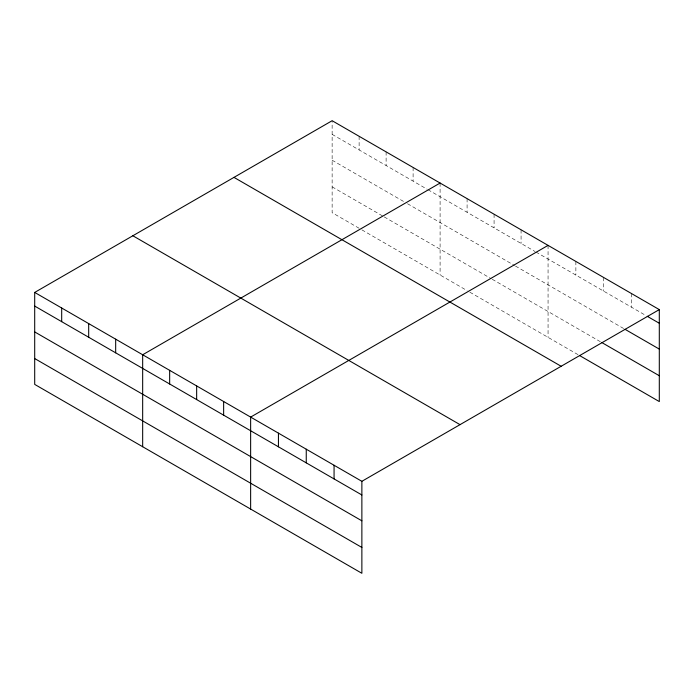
<?xml version="1.0" encoding="UTF-8"?>
<svg xmlns="http://www.w3.org/2000/svg" width="694" height="694" viewBox="0 0 694 694"><rect width="100%" height="100%" fill="white"/><g stroke="black" fill="none" stroke-linecap="round" stroke-linejoin="round"><path stroke-width="0.52" stroke-dasharray="3.47 2.6" d="M332.131 134.358L427.062 189.176M427.998 189.714L535.031 251.506M535.959 252.043L646.322 315.761M332.131 160.21L403.795 201.581M407.517 203.732L514.558 265.533M515.486 266.071L624.071 328.765M332.131 186.833L383.322 216.389M384.25 216.927L491.283 278.728M492.219 279.266L600.9 342.012M359.119 228.265L332.131 212.685L332.131 120.713M361.912 229.879L467.088 290.604M469.881 292.209L578.649 355.016M631.488 293.545L631.488 307.199M603.685 277.487L603.685 291.142M575.873 261.43L575.873 275.084M548.06 245.381L548.06 337.353M521.073 229.792L521.073 243.447M494.076 214.212L494.076 227.866M467.088 198.623L467.088 212.277M440.091 183.043L440.091 275.015M413.103 167.462L413.103 181.117M386.107 151.873L386.107 165.528M359.119 136.293L359.119 149.947"/><path stroke-width="1.04" d="M361.869 520.821L361.869 481.315L34.7 292.426L34.7 384.398L361.869 573.287L361.869 520.821L34.7 331.923M34.7 292.426L332.131 120.713L659.3 309.602L659.3 401.574L579.577 355.545M440.091 183.043L142.669 354.764L142.669 446.736M548.06 245.381L250.638 417.094L250.638 509.066M361.869 481.315L659.3 309.602M647.25 316.299L659.3 323.257M624.999 329.294L659.3 349.099M601.828 342.55L659.3 375.732M233.973 177.378L561.151 366.267M132.849 235.76L460.027 424.65M34.7 306.08L361.869 494.969M34.7 358.555L361.869 547.445M334.066 465.266L334.066 478.912M306.254 449.209L306.254 462.863M278.441 433.151L278.441 446.806M223.642 401.514L223.642 415.168M196.654 385.925L196.654 399.579M169.657 370.344L169.657 383.999M115.672 339.175L115.672 352.83M88.685 323.595L88.685 337.249M61.688 308.006L61.688 321.66"/></g></svg>
